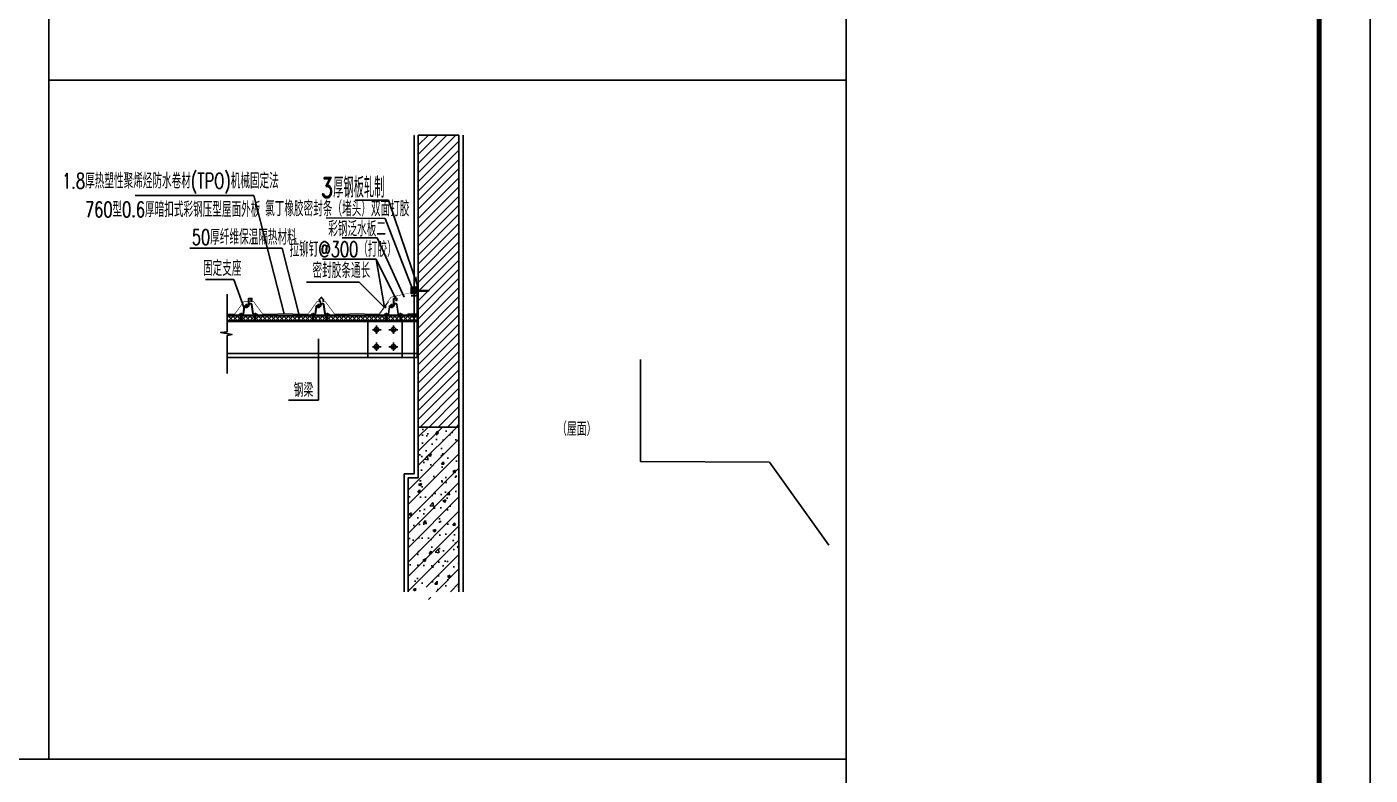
# Model space of a CAD drawing. Extents: x -1041549 to 749950, y -354245 to 17554.
# Drawn here: x 387303 to 393903, y -203687 to -200014 of the extents above; entities that cross this region are included whole.
import ezdxf

# ---------------------------------------------------------------- set-up
doc = ezdxf.new("R2010")
doc.units = 0
doc.header["$LTSCALE"] = 1000
doc.header["$MEASUREMENT"] = 0
for name, pattern in [('ACAD_ISO02W100', [15, 12, -3]), ('ACAD_ISO04W100', [30.5, 24, -3, 0.5, -3]), ('DASH', [0.35, 0.25, -0.1])]:
    doc.linetypes.add(name, pattern=pattern)
for name, color, linetype in [('14', 1, 'Continuous'), ('AXIS', 3, 'Continuous'), ('Layer2', 4, 'Continuous'), ('PUB_DIM', 3, 'Continuous'), ('PUB_TEXT', 7, 'Continuous'), ('PUB_TITLE', 4, 'Continuous'), ('WALL', 4, 'Continuous'), ('细线', 1, 'Continuous')]:
    doc.layers.add(name, color=color, linetype=linetype)
doc.styles.add('_TCH_DIM', font='SIMPLEX', dxfattribs={"bigfont": 'GBCBIG'})
doc.styles.add('hztxt', font='romand_pkpm', dxfattribs={"bigfont": 'gbcbig'})

# ---------------------------------------------------------------- blocks, each defined once
blk = doc.blocks.new('A$Ce58e362c')
at = {"layer": '14'}
blk.add_lwpolyline([(15729.90329155832, 1075.547166819888), (15729.90329155832, 87175.5471668199)], dxfattribs=at)
blk = doc.blocks.new('A$Cfa98d9e8')
at = {"color": 6}
blk.add_lwpolyline([(28.19500906311441, 182.4041803319705), (28.19447356788442, 82.12261485180352), (154.7689850868191, 81.5567903665069), (212.9769960124977, 0)], dxfattribs=at)
blk = doc.blocks.new('A$C44966889')
for p, q in [((0.0005435943603516, 106.6410083667142), (134.4005435951985, 106.6410083667142)), ((0.0005435943603516, 98.9610083665466), (0.0005435943603516, 106.6410083667142)), ((134.4005435951985, 98.9610083665466), (0.0005435943603516, 98.9610083665466)), ((0.0005435943603516, 78.44100836518919), (134.4005435951985, 78.44100836518919)), ((0.0005435943603516, 70.76100836502155), (0.0005435943603516, 78.44100836518919)), ((134.4005435951985, 70.76100836502155), (0.0005435943603516, 70.76100836502155)), ((9.600543594919145, 144.4197990157408), (9.600543594919145, 112.0622177174082)), ((9.600543594919145, 65.33979901153361), (9.600543594919145, 32.98221771599492)), ((24.00054359436035, 149.8410083664348), (110.4005435951985, 149.8410083664348)), ((110.4005435951985, 106.6410083667142), (24.00054359436035, 106.6410083667142)), ((110.4005435951985, 27.56100836530095), (24.00054359436035, 27.56100836530095)), ((44.16054359497502, 179.3326006376883), (38.40054359519854, 173.5726006379118)), ((38.40054359519854, 173.5726006379118), (96.00054359436037, 173.5726006379118)), ((38.40054359519854, 173.5726006379118), (38.40054359519854, 149.8410083664348)), ((38.40054359519854, 144.4197990157408), (38.40054359519854, 112.0622177174082)), ((38.40054359519854, 88.41991273028543), (38.40054359659553, 78.44100836518919)), ((38.40054359519854, 65.33979901153361), (38.40054359519854, 32.98221771599492)), ((44.16054359497502, 179.3326006376883), (44.16054359497502, 149.8410083664348)), ((44.16054359497502, 179.3326006376883), (90.24054359458387, 179.3326006376883)), ((67.20054359547794, 106.6410083667142), (60.16667026095092, 98.9610083665466)), ((74.2344169341959, 106.6410083667142), (67.20054359547794, 98.9610083665466)), ((90.24054359458387, 179.3326006376883), (90.24054359458387, 149.8410083664348)), ((90.24054359458387, 179.3326006376883), (96.00054359436037, 173.5726006379118)), ((96.00054359436037, 173.5726006379118), (96.00054359436037, 149.8410083664348)), ((96.00054359436037, 144.4197990157408), (96.00054359436037, 112.0622177174082)), ((96.00054359436037, 88.41991273028543), (96.00054359575734, 78.44100836518919)), ((96.00054359436037, 65.33979901153361), (96.00054359436037, 32.98221771599492)), ((124.8005435946397, 144.4197990157408), (124.8005435946397, 112.0622177174082)), ((124.8005435946397, 65.33979901153361), (124.8005435946397, 32.98221771599492)), ((134.4005435951985, 98.9610083665466), (134.4005435951985, 106.6410083667142)), ((134.4005435951985, 70.76100836502155), (134.4005435951985, 78.44100836518919))]:
    blk.add_line(p, q)
for centre, radius, start, end in [((-4.799456405919045, 51.0505067994236), 20.28654411050018, 44.77890505091258, 76.31345189416118), ((24.00054359436035, 128.0055196889443), 21.8354886767972, 48.74001092806466, 131.259989071802), ((24.00054359436035, 128.4764970442047), 21.8354886767972, 228.740010928198, 311.259989071936), ((24.00054359575733, 32.53302017453825), 35.82798818941233, 66.30171188574056, 113.698288118251), ((24.00054359436035, 49.39649703999748), 21.8354886767972, 228.7400109281977, 311.2599890719364), ((67.20054359547794, 70.63086768740322), 79.21014067936076, 68.679177057291, 111.3208229427211), ((38.40054359519854, 112.0622177174082), 1.74623e-11, 262.5199781438719, 90), ((67.20054359547794, 185.8511490457458), 79.21014067936076, 248.6791770572789, 291.3208229427088), ((67.20054359128699, -70.41913032211596), 138.7801386876512, 78.02279676092186, 101.9772032362748), ((67.20054359547794, 106.7711490443325), 79.21014067936076, 248.6791770572789, 291.320822942709), ((38.40054359519854, 32.98221771599492), 1.74623e-11, 262.5199781438719, 90), ((110.4005435951985, 128.0055196889443), 21.83548867682183, 48.74001092819335, 131.2599890718066), ((110.4005435951985, 128.4764970442047), 21.83548867682183, 228.7400109281934, 311.2599890718067), ((110.4005435951985, 32.53302017733222), 35.82798818576813, 66.30171188123079, 113.6982881187692), ((110.4005435951985, 49.39649703999748), 21.83548867682183, 228.7400109281934, 311.2599890718067), ((139.2005435954779, 51.0505067994236), 20.28654411050018, 103.6865481058381, 135.2210949490876)]:
    blk.add_arc(centre, radius, start, end)
at = {"layer": '细线', "linetype": 'ACAD_ISO04W100', "ltscale": 0.002}
blk.add_line((67.20054359547794, -0.0001085571129806), (67.20054359547794, 207.7858046929468), dxfattribs=at)
blk = doc.blocks.new('A$C30A36334')
at = {"linetype": 'Continuous', "ltscale": 20}
for p, q in [((2.25240073632e-05, 43.96994297069613), (3.05233988911e-05, 45.46994297046331)), ((12.00002252333797, 43.96987896974315), (2.25238036364e-05, 43.96994297059428)), ((12.00003052339889, 45.4698789697868), (3.05233988911e-05, 45.46994297046331)), ((1.326614178688032, 49.00510322352056), (1.326595324324443, 45.46993589548219)), ((9.384096303459955, 49.66709437451209), (2.616009514546021, 49.66713047136727)), ((3.749724216060712, 6.841025638132123), (3.750022524269297, 43.96992297044199)), ((5.207410838222131, 2.31889134739e-05), (3.749724216264439, 6.8410256372008)), ((8.249950859462842, 30.53310208761832), (3.749950859928503, 30.53312608783017)), ((3.90539778812672, 49.00508947008347), (3.905378933966858, 45.46992214173951)), ((6.791964622447267, 1.47378304973e-05), (5.207410838222131, 2.31889134739e-05)), ((6.791964622447267, 1.47378304973e-05), (8.249724216060711, 6.841001636930741)), ((8.094700967194512, 49.00506712682545), (8.09468211303465, 45.46989979851059)), ((8.249724216060711, 6.841001636930741), (8.250022523803636, 43.96989897004096)), ((10.67348457730258, 49.00505337295181), (10.67346572267706, 45.46988604484067)), ((12.00002252333797, 43.96987896974315), (12.00003052339889, 45.4698789697868))]:
    blk.add_line(p, q, dxfattribs=at)
at = {"color": 0}
for p, q in [((8.249727009242633, 7.364705325700924), (3.749751009920146, 11.86472932578181)), ((8.249762364983326, 13.99383139921701), (3.749786365660838, 18.4938553992979)), ((8.249797720840434, 20.62295747260214), (3.749821721517946, 25.12298147272668)), ((3.74992436094908, 31.75204026198481), (3.749857077258639, 31.75210754641739)), ((7.177240696561057, 1.808041648750077), (4.184441786521347, 4.800872482359409)), ((8.249833076581126, 27.25208354623465), (4.968832033890066, 30.53311958706763))]:
    blk.add_line(p, q, dxfattribs=at)
at = {"linetype": 'Continuous', "ltscale": 20}
blk.add_ellipse((2.616005983640206, 49.00509634680929), major_axis=(-1.289391804788317, 6.8766744057e-06), ratio=0.513446822040797, start_param=3.141592653358267, end_param=6.283185306992035, dxfattribs=at)
at = {"linetype": 'Continuous', "ltscale": 20, "extrusion": (0, 0, -1)}
for centre, major_axis, ratio, start_param, end_param in [((6.000049377762479, 49.00507829834532), (2.094651589664177, -1.11716183684e-05), 0.3160593044897766, 3.141579741128318, 6.283198219651252), ((9.384092772350414, 49.00506024991045), (1.289391804788316, -6.8770145051e-06), 0.513446822040797, 3.141592653527406, 6.283185307161175)]:
    blk.add_ellipse(centre, major_axis=major_axis, ratio=ratio, start_param=start_param, end_param=end_param, dxfattribs=at)
blk = doc.blocks.new('A$C3A032B1E')
h = blk.add_hatch()
h.set_pattern_fill('ANSI32', color=256, scale=100, style=0)
h.set_pattern_definition([(45, (-704043.4502900741, -178740.3082618893), (-26.51650429449553, 26.51650429449554), []), (45, (-704025.7726205742, -178740.3082618893), (-26.51650429449553, 26.51650429449554), [])])
h.paths.add_polyline_path([(450.2157983621582, 459.6982968064257), (432.2883803672157, 527.4193282052875, 0.37339705429292), (382.7869595671073, 570.3759384847943), (341.3796378653497, 570.3759384847943, 0.3733970544155629), (291.8782170619816, 527.4193281842163), (217.1883931676857, 31.42022040486336, -0.4142135622285322), (196.6683931676671, 10.90022041497286), (-0.0008219047449529, 10.90022041485645), (-0.0008219047449529, 0.640220414265059), (196.6683931676671, 0.640220414265059, 0.414213562523752), (227.4483931674622, 31.42022043000907), (300.6783563820645, 517.1593282936373, -0.3733970537809077), (350.1797771696001, 560.1159384840867), (373.9868202642538, 560.1159384840867, -0.3733970543348647), (423.4882410652935, 517.1593281972454), (441.415659058839, 449.4382968056015, 0.3563278618189775), (470.8081275904551, 425.4451923113083), (650.4450347819366, 425.4451923114247, -0.3779558727120684), (680.2096241386607, 399.1960882607382), (729.5445349956861, 31.42022043245379, 0.4142135625459036), (760.3245349954813, 0.640220414265059), (952.030523551628, 0.640220414265059), (952.030523551628, 10.90022041508928), (760.3245349954813, 10.90022041497286, -0.4142135622135684), (739.8045349954627, 31.42022040381562), (688.9460265659727, 409.9312261424493, 0.3733970543104312), (659.2451740857214, 435.7051923121325), (479.6082668937742, 435.7051923120161, -0.3563278618198569)])
for p, q in [((291.8782170643098, 527.4193281985353), (217.1883931690827, 31.42022041417658)), ((300.678356367629, 517.1593281978274), (227.4483931651339, 31.42022041417658)), ((341.3796378653497, 570.3759384847943), (382.7869595675729, 570.3759384847943)), ((350.1797771691345, 560.1159384840867), (373.9868202642538, 560.1159384840867)), ((423.4882410652935, 517.1593281978274), (441.415659058839, 449.4382968056015)), ((432.2883803690784, 527.4193281985353), (450.2157983621582, 459.6982968064257)), ((470.8081275904551, 425.4451923113083), (650.4450347819366, 425.4451923114247)), ((479.6082668937742, 435.7051923120161), (659.2451740857214, 435.7051923121325)), ((680.1458872626534, 399.671226139646), (729.5445349980146, 31.42022041417658)), ((688.9460265664383, 409.9312261402373), (739.8045349940656, 31.42022041417658)), ((760.3245349954813, 10.90022041497286), (952.030523551628, 10.90022041497286)), ((760.3245349954813, 0.640220414265059), (952.030523551628, 0.640220414265059)), ((952.030523551628, 0.640220414265059), (952.030523551628, 10.90022041497286))]:
    blk.add_line(p, q)
blk.add_lwpolyline([(227.4483931674622, 31.42022041417658, -0.414213562373095), (196.6683931676671, 0.640220414265059), (-0.0008219047449529, 0.640220414265059), (-0.0008219047449529, 10.90022041497286), (196.6683931676671, 10.90022041497286)], format="xyb")
for centre, radius, start, end in [((196.6683931676671, 31.42022041417658), 20.52, 270, 0), ((341.3796378653497, 520.3759384847943), 50, 90, 171.901935138017), ((350.1797771691345, 510.1159384840866), 50, 90, 171.901935138017), ((373.9868202642538, 510.1159384840866), 50, 8.098064862002312, 90), ((382.7869595675729, 520.3759384847943), 50, 8.09806486196362, 90), ((470.8081275904551, 455.4451923113083), 30, 191.5504003640979, 270), ((479.6082668937742, 465.7051923120161), 30, 191.550400363919, 270), ((650.4450347819366, 395.4451923114248), 30, 8.098064862015669, 90), ((659.2451740857214, 405.7051923121325), 30, 8.098064861976516, 90), ((760.3245349954813, 31.42022041417658), 30.78000000000001, 180, 270), ((760.3245349954813, 31.42022041417658), 20.52, 180, 270)]:
    blk.add_arc(centre, radius, start, end)
at = {"layer": 'Defpoints', "color": 0, "linetype": 'ByBlock'}
for p in [(196.6683931676671, 0.640220414265059), (196.6683931676671, 0.640220414265059), (227.4483931651339, 30.77897041419055), (227.4483931651339, 30.13772041408811), (729.5445349980146, 30.13772041408811), (729.5445349980146, 29.49647041410208), (760.3245349954813, -0.0010295857209712)]:
    blk.add_point(p, dxfattribs=at)
blk = doc.blocks.new('A$C10825244')
at = {"linetype": 'Continuous', "ltscale": 20}
h = blk.add_hatch(dxfattribs=at)
h.set_pattern_fill('ANSI31', color=256, scale=375, angle=193.802776801841, style=0)
h.set_pattern_definition([(238.802776801841, (-680448.4874625817, -176292.6326995986), (40.096376483924, -24.28057284866703), [])])
h.paths.add_polyline_path([(28.12392277682846, 143.5054971746114), (61.87392277399266, 143.5056771761857), (61.8721061144024, 578.7280834231059), (50.93890916230157, 630.0354851663578), (39.05475578061305, 630.035421783221), (28.12210611440242, 578.7279034128708)])
for p, q in [((89.99934341898187, 42.72985055964091), (-0.0006565775256604, 42.72937055336661)), ((-0.0006565757794306, 42.72937055249349), (-0.0005965805612504, 31.47937055423972)), ((89.99940341943874, 31.47985055940808), (-0.0005965805612504, 31.47937055423972)), ((9.94878083432559, 4.965668656310299), (9.948639426380394, 31.47942361669266)), ((70.37989677011501, 0.0007350238738582), (19.61924585304223, 0.000464297569124)), ((39.05475578061305, 630.035421783221), (28.12210611614864, 578.7279034210659)), ((28.12210611440241, 578.727903414081), (28.1243434259668, 42.72952055450878)), ((61.87380593991838, 143.5056771755626), (28.12380594341084, 143.5054971739882)), ((29.28965790511575, 4.965771807183045), (29.28951649891678, 31.47952676977729)), ((50.93890916230157, 630.0354851663578), (39.05475578061305, 630.035421783221)), ((50.93890916230157, 630.0354851663578), (61.87210611440241, 578.728083423106)), ((60.70943174790591, 4.965939381509087), (60.70929034170695, 31.47969434387051)), ((61.87210611440241, 578.728083423106), (61.87434342247434, 42.72970055739278)), ((80.05030882393476, 4.966042535670567), (80.05016741424332, 31.47979749651859)), ((89.99934341898187, 42.72985055964091), (89.99940341943874, 31.47985055940808))]:
    blk.add_line(p, q, dxfattribs=at)
at = {"linetype": 'Continuous', "ltscale": 20, "extrusion": (0, 0, -1)}
blk.add_ellipse((19.6192193714669, 4.965720231644809), major_axis=(9.670438535860743, 5.15751571879e-05), ratio=0.5134468220448227, start_param=-2.115577e-10, end_param=3.141592653378235, dxfattribs=at)
at = {"linetype": 'Continuous', "ltscale": 20}
for centre, major_axis, ratio, start_param, end_param in [((44.99954482738394, 4.965855595219181), (15.70988692248223, 8.20057375696e-05), 0.31605930448842, 3.141580099901403, 6.283198578424324), ((70.37987028679345, 4.9659909583861), (9.670438535977153, 5.15776399744e-05), 0.5134468220386408, 3.141592653524055, 6.283185307113848)]:
    blk.add_ellipse(centre, major_axis=major_axis, ratio=ratio, start_param=start_param, end_param=end_param, dxfattribs=at)
blk = doc.blocks.new('A$C6AB37CB4')
h = blk.add_hatch()
h.set_pattern_fill('ANSI32', color=256, scale=100, style=0)
h.set_pattern_definition([(45, (-702202.790538805, -178262.1593536925), (-26.51650429449553, 26.51650429449554), []), (45, (-702185.112869305, -178262.1593536925), (-26.51650429449553, 26.51650429449554), [])])
h.paths.add_polyline_path([(230.7077528431797, 333.9853384514274), (158.6132237518905, 218.6340919016512), (158.6132237516576, 29.99957248402644, 0.3255979095068771), (188.6132237516576, -0.0004275160317775), (391.5854307130212, -0.0004275160899851), (391.5854307130212, 10.25957248461782), (198.873223747949, 10.25957248458871, -0.4142135623735216), (168.8732237479416, 40.25957248463068), (168.8732237481745, 218.6340919016511), (242.450884577758, 336.3583492227449, 0.3370999225344489), (241.3136234660502, 348.7290730260931), (129.1486561137319, 464.4372373016367, 0.4069943074640663), (114.8192029279137, 464.4372373811397), (2.654235498526981, 348.7290730260929, 0.337099922541881), (1.516974386964491, 336.3583492225126), (33.84864512365312, 284.6276760496257), (41.22662264942269, 289.2389120028679), (13.26010612127319, 333.9853384516266, -0.3546159345009519), (14.84573523943089, 346.8154712196186), (114.4207279932485, 448.8424750215673, -0.4399017141189131), (129.5471308985218, 448.8424750961672), (229.1221237286879, 346.8154712159899, -0.354615934364848)])
for p, q in [((41.22662264946848, 289.2389120027947), (13.26010612247046, 333.985338449711)), ((14.39736724051181, 346.3560622629593), (114.4207280020928, 448.8424750306294)), ((241.313623456168, 348.7290730362874), (129.5471309624845, 464.0261749677592)), ((229.5704917240655, 346.3560622629593), (129.5471309624845, 448.8424750306294))]:
    blk.add_line(p, q)
for points in [[(41.22662264935207, 289.2389120028238), (33.84864512365311, 284.6276760496257), (1.516974385944195, 336.358349224145)], [(114.4207280020928, 464.0261749677592), (2.654235508409328, 348.7290730362874)]]:
    blk.add_lwpolyline(points)
blk.add_lwpolyline([(242.4508845786331, 336.358349224145), (168.8732237481745, 218.6340919016511), (168.8732237479416, 40.25957248461781, 0.4142135623733242), (198.8732237479417, 10.25957248458871), (391.5854307130212, 10.25957248461782), (391.5854307130212, -0.0004275160899851), (188.6132237516576, -0.0004275160317775, -0.3255979095068769), (158.6132237516576, 29.99957248402643), (158.6132237518905, 218.6340919016511), (230.7077528421069, 333.985338449711)], format="xyb")
for centre, start, end in [((10.21743698639329, 341.7961383477668), 137.4895529219993, 212.0053832080825), ((21.96056871849578, 339.4231275744387), 137.4895529219993, 212.0053832080825), ((121.9839294800767, 457.0932402792386), 42.51044707800065, 137.4895529219993), ((121.9839294800767, 441.9095403421088), 42.51044707800065, 137.4895529219993), ((222.0072902460815, 339.4231275744387), 327.9946167919167, 42.51044707800065), ((233.750421978184, 341.7961383477668), 327.9946167919167, 42.51044707800065)]:
    blk.add_arc(centre, 10.26, start, end)
blk = doc.blocks.new('A$Ceccb162d')
at = {"ltscale": 1500}
h = blk.add_hatch(dxfattribs=at)
h.set_pattern_fill('ANSI37', scale=46.62090445455873, style=0)
h.set_pattern_definition([(44.99999999999999, (-304022.3627575122, 111243.0818904282), (-4.120744710608567, 4.120744710608561), []), (134.9999999999999, (-304022.3627575122, 111243.0818904282), (-4.12074471060857, -4.120744710608559), [])])
h.paths.add_polyline_path([(1714.110442493285, 523.0026594879745), (1714.110442492936, 554.4251490904716), (1742.082985166227, 554.4251490905008), (1742.082985166053, 523.0026594877999)])
h = blk.add_hatch()
h.set_pattern_fill('ANSI32', scale=9.32418089091175, style=0)
h.set_pattern_definition([(44.99999999999999, (-64350.89279432455, -16224.73894656592), (-2.472446826365141, 2.472446826365141), []), (44.99999999999999, (-64349.24449644272, -16224.73894656607), (-2.472446826365141, 2.472446826365141), [])])
h.paths.add_polyline_path([(915.4449941349449, 499.0753447638999), (931.8514968831443, 499.0753447640454), (931.8514968831443, 489.4811055569443), (926.3508970297406, 489.4811055569152), (926.350897029566, 490.4377665164356), (930.8948359237401, 490.4377665164648), (930.8948359237401, 498.1186838045832), (916.4016550939413, 498.1186838044668), (916.4016550941159, 463.8380894865258, -0.4142135623734503), (913.6044008268509, 461.0408352191152), (895.9754393929616, 461.0408352190279), (895.9754393926123, 461.9974961785483), (912.6477398676797, 461.9974961786356, 0.4142135623733969), (915.4449941349449, 464.7947504457842)])
h = blk.add_hatch()
h.set_pattern_fill('ANSI32', scale=9.32418089091175, style=0)
h.set_pattern_definition([(44.99999999999999, (-65063.9215167897, -16224.73894656598), (-2.472446826365141, 2.472446826365141), []), (44.99999999999999, (-65062.27321890829, -16224.73894656595), (-2.472446826365141, 2.472446826365141), [])])
h.paths.add_polyline_path([(1628.473716600565, 499.0753447639581), (1644.880219348415, 499.0753447639581), (1644.88021934859, 489.4811055569735), (1639.379619495012, 489.4811055570317), (1639.379619495186, 490.4377665163774), (1643.923558388837, 490.4377665164938), (1643.923558389011, 498.1186838046414), (1629.430377559445, 498.1186838044668), (1629.430377559445, 463.8380894863512, -0.4142135623734325), (1626.633123292529, 461.0408352192316), (1609.004161858058, 461.040835219057), (1609.004161858058, 461.9974961784901), (1625.676462333126, 461.9974961786356, 0.414213562373326), (1628.473716600216, 464.7947504458715)])
h = blk.add_hatch()
h.set_pattern_fill('ANSI37', color=256, scale=9.32418089091175, style=0)
h.set_pattern_definition([(44.99999999999999, (618.6137109050759, -66.6389247639454), (-10.46669156494578, 10.46669156494575), []), (134.9999999999999, (618.6137109050759, -66.6389247639454), (-10.46669156494576, -10.46669156494576), [])])
h.paths.add_polyline_path([(1744.155920617748, 388.9063946108509), (1744.155920617923, 413.1161341501574), (810.8761813297594, 413.1161341501574), (810.8761813297824, 388.9063946108799)])
at = {"layer": 'AXIS'}
h = blk.add_hatch(dxfattribs=at)
h.set_pattern_fill('ANSI32', color=256, scale=46.62090445455873, style=0)
h.set_pattern_definition([(44.99999999999999, (-206828.1793322656, 23473.14283268573), (-12.36223413182573, 12.36223413182569), []), (44.99999999999999, (-206819.9378428581, 23473.14283268573), (-12.36223413182573, 12.36223413182569), [])])
h.paths.add_polyline_path([(1749.607703864691, 417.5358047284825), (1698.324708964675, 417.5358047284535), (1698.32470896485, 422.1978951738856), (1744.945613419229, 422.1978951739729), (1744.945613419579, 578.8287985679344), (1749.60770386504, 578.8287985679635)])
at = {"color": 7, "linetype": 'Continuous', "ltscale": 1500}
for p, q in [((1587.685802077874, 891.0722134524258), (1722.760220657044, 541.6243902703862)), ((1744.155920617748, 209.4396241177455), (1744.155920618097, 417.5358047286572))]:
    blk.add_line(p, q, dxfattribs=at)
at = {"color": 7, "ltscale": 1500}
for p, q in [((1547.407316353987, 796.775482166151), (1680.856424233702, 505.3771087371861)), ((1581.632882219448, 463.8068181386042), (1543.3611442892, 691.9056341076501)), ((1543.3611442892, 691.9056341076501), (1634.696863433462, 507.4757742166402))]:
    blk.add_line(p, q, dxfattribs=at)
at = {"ltscale": 1500}
for p, q in [((1080.109474820259, 746.2695507448806), (1166.951698976801, 403.1725787615287)), ((1458.852369769593, 578.9656204281782), (1582.028070607397, 455.78048570815))]:
    blk.add_line(p, q, dxfattribs=at)
at = {"color": 7}
for p, q in [((1744.155920618097, 417.5358047286572), (810.8761813298333, 417.5358047286572)), ((1744.155920617748, 385.7598847647605), (810.8761813300079, 385.7598847647605)), ((1744.155920618097, 228.0879858994449), (810.8761813298333, 228.0879858997068)), ((1744.155920617748, 209.4396241177455), (810.8761813298333, 209.4396241176))]:
    blk.add_line(p, q, dxfattribs=at)
for p, q in [((1258.68825011485, 301.1031968513562), (1258.686642248358, 0)), ((1258.686642248358, 0), (1111.776382910437, 0.0007844887441024))]:
    blk.add_line(p, q)
at = {"color": 7, "ltscale": 1500, "const_width": 2.797254267273523}
blk.add_lwpolyline([(1742.082985165878, 605.9412485127687), (1742.082985166053, 505.6596830311755), (1615.508470627363, 505.0945344434003), (1558.461890114471, 425.1659577227838)], dxfattribs=at)
at = {"color": 7}
blk.add_lwpolyline([(1742.082985166227, 554.4251490905008), (1714.110442492936, 554.4251490904716), (1714.110442493285, 523.0026594880619), (1742.082985166053, 523.0026594879454)], close=True, dxfattribs=at)
blk.add_lwpolyline([(810.8761813300079, 129.9921906579984), (810.8761813296586, 317.3954426667478), (834.3522765774396, 322.2659099656157), (779.1867809790419, 332.006915531616), (810.8761813298333, 335.2276129607926), (810.8761813296586, 519.3221446119423)], dxfattribs=at)
at = {"color": 2, "linetype": 'DASH', "ltscale": 0.1, "const_width": 3}
for points in [[(914.4054569454166, 483.0068149768049), (892.0274228072376, 483.0068149769212), (847.6443217663327, 422.3996391859546), (810.8761813300079, 422.39963918578)], [(1266.690522481571, 483.0068149766593), (1251.846426503151, 483.0068149766593), (1207.46332546277, 422.3996391859254), (1134.734714513295, 422.3996391859254), (1132.869878335332, 424.264475363976), (1059.768300150579, 424.264475363976), (1057.903463972383, 422.39963918578), (985.174853023258, 422.3996391860419), (940.791751982353, 483.0068149768631), (918.4137178443489, 483.0068149768049)], [(1604.67343141546, 483.0068149766884), (1560.290330374322, 422.3996391858381), (1487.561719425779, 422.3996391859254), (1485.696883247408, 424.264475363976), (1412.595305062656, 424.264475363947), (1410.73046888446, 422.3996391857217), (1338.001857935334, 422.3996391858963), (1293.618756894429, 483.0068149768339), (1278.774660916359, 483.0068149768339)]]:
    blk.add_lwpolyline(points, dxfattribs=at)
at = {"color": 7, "const_width": 0.4662090445455873}
for points in [[(922.6992008629022, 492.6026092667016), (933.3634762887959, 485.443989631458), (933.3634762887959, 500.3531395199825), (914.4054569454166, 500.3531395201862), (914.4054569454166, 483.0068149768049), (892.0274228072376, 483.0068149769212), (847.6443217663327, 422.3996391859546), (810.8761813300079, 422.39963918578)], [(1636.391206714557, 491.4917666161199), (1646.009484897018, 485.4439896315453), (1646.009484896494, 500.3531395200115), (1627.05146555329, 500.3531395200698), (1627.051465553464, 483.0068149767176), (1604.67343141546, 483.0068149766884), (1560.290330374322, 422.3996391858381), (1487.561719425779, 422.3996391859254), (1485.696883247408, 424.264475363976), (1412.595305062656, 424.264475363947), (1410.73046888446, 422.3996391857217), (1338.001857935334, 422.3996391858963), (1293.618756894429, 483.0068149768339), (1278.774660916359, 483.0068149768339), (1284.195629237743, 493.3516903381096), (1272.732591698994, 505.31986934616), (1261.269554159837, 493.351690337935), (1266.690522481571, 483.0068149766593), (1251.846426503151, 483.0068149766593), (1207.46332546277, 422.3996391859254), (1134.734714513295, 422.3996391859254), (1132.869878335332, 424.264475363976), (1059.768300150579, 424.264475363976), (1057.903463972383, 422.39963918578), (985.174853023258, 422.3996391860419), (940.791751982353, 483.0068149768631), (918.4137178443489, 483.0068149768049), (918.4137178443489, 497.0125365580315), (930.4941895301453, 497.0125365577696), (930.4941895301453, 492.6667443238548)]]:
    blk.add_lwpolyline(points, dxfattribs=at)
at = {"color": 7}
for points in [[(931.8514968831443, 489.481105557119), (931.8514968831443, 499.0753447643073), (915.4449941349449, 499.0753447640745), (915.4449941349449, 464.7947504460462, -0.4142135623733242), (912.6477398676797, 461.9974961788975), (895.9754393926123, 461.9974961786356), (895.9754393929616, 461.0408352192898), (913.6044008268509, 461.0408352192025, 0.4142135623734692), (916.4016550941159, 463.8380894865258), (916.4016550939413, 498.1186838046414), (930.8948359237401, 498.1186838046705), (930.8948359237401, 490.4377665165811), (926.350897029566, 490.4377665166975), (926.3508970297406, 489.4811055570898), (931.8514968831443, 489.481105557119)], [(1590.216179975949, 457.285280781245), (1589.39478624484, 456.3264240460121), (1588.573392513906, 455.3675673112157, -0.2427522237165233), (1587.529147102497, 455.2393265698338, -0.4664412399194536), (1587.413342174899, 455.5005720181216, 0.3153226705358345), (1587.481040224957, 456.2406077213235), (1587.756917535735, 456.004280556488), (1581.43117650249, 461.4231547619856, 0.3153226705358344), (1580.710305757529, 461.2426520290609, -0.4664412399194538), (1580.434379177168, 461.3169789275852, -0.2427522237165234), (1580.400791623164, 462.3685330362349), (1581.222185354272, 463.3273897710896), (1582.043579085031, 464.2862465062644, -0.2427522237165233), (1583.087824496091, 464.4144872475298, -0.4664412399194538), (1583.203629424039, 464.1532417991547, 0.3153226705358345), (1583.135931373807, 463.4132060961856), (1589.461672407226, 457.9943318907171), (1589.185795096098, 458.2306590552907, 0.3153226705358343), (1589.906665841583, 458.4111617883027, -0.4664412399194537), (1590.182592421944, 458.336834889953, -0.2427522237165232)], [(1644.88021934859, 489.4811055572644), (1644.88021934859, 499.0753447640454), (1628.473716600565, 499.0753447640454), (1628.473716600216, 464.7947504461626, -0.4142135623733242), (1625.676462333126, 461.9974961788975), (1609.004161858058, 461.997496178752), (1609.004161858058, 461.0408352193189), (1626.633123292529, 461.0408352192316, 0.4142135623734692), (1629.430377559445, 463.8380894866422), (1629.430377559445, 498.1186838045541), (1643.923558389186, 498.1186838047287), (1643.923558388837, 490.4377665164938), (1639.379619495186, 490.4377665165521), (1639.379619495012, 489.4811055572063), (1644.88021934859, 489.4811055572644)], [(1637.81535034714, 496.8419463944155), (1636.552776032768, 496.8419576664746), (1635.29020171822, 496.8419689383299, -0.2427522237165234), (1634.513460798713, 497.551593987795, -0.4664412399194536), (1634.636525572743, 497.8094990612589, 0.3153226705358345), (1635.242588765162, 498.2395261241763), (1635.242585522064, 497.8762647590192), (1635.242635147355, 506.4651448891381, 0.3153226705358343), (1634.636579633865, 506.8951827736164, -0.4664412399194537), (1634.513519464002, 507.153090044274, -0.2427522237165234), (1635.290273054619, 507.8627012245706), (1636.552847369516, 507.8626899524533), (1637.815421684063, 507.862678680336, -0.2427522237165233), (1638.592162603163, 507.1530536310456, -0.4664412399194538), (1638.469097828783, 506.8951485576398, 0.3153226705358345), (1637.863034636772, 506.4651214945188), (1637.862985011015, 497.8762413645745), (1637.86298825423, 498.2395027297898, 0.3153226705358343), (1638.469043767836, 497.8094648451952, -0.4664412399194538), (1638.592103937583, 497.5515575743629, -0.2427522237165232)]]:
    blk.add_lwpolyline(points, format="xyb", close=True, dxfattribs=at)
at = {"ltscale": 1500, "const_width": 4.662090445455874}
blk.add_lwpolyline([(1577.889379244181, 450.4880033777153), (1594.287428722775, 471.4575271965295)], dxfattribs=at)
blk.add_lwpolyline([(810.8761813298333, 388.9063946108799), (1744.155920617748, 388.9063946108509), (1744.155920617923, 413.1161341501574), (810.8761813296586, 413.1161341501574)])
at = {"layer": 'AXIS'}
blk.add_lwpolyline([(1744.945613419229, 422.1978951740602), (1744.94560807955, 577.8287985680508), (1749.607698524836, 577.82879856808), (1749.607703864691, 417.5358047285699), (1699.324708964676, 417.5357993888028), (1699.324708965025, 422.1978898342058)], close=True, dxfattribs=at)
at = {"layer": 'PUB_DIM', "color": 7}
for p, q in [((358.2185568706482, 1004.948094752529), (942.3789551942027, 1004.946491021779)), ((942.3789551942027, 1004.946491021779), (1091.191589763912, 424.262485657935)), ((1603.633748868655, 982.2886050834496), (1440.296139172336, 982.2886050833039)), ((1603.633748868655, 982.2886050834496), (1747.27665864228, 557.939996778703)), ((1587.685802077874, 891.0722134524258), (1297.598992161918, 894.4244121756346)), ((1375.049973425223, 796.7754821661802), (1547.407505539013, 796.7754821662675)), ((1080.109474820259, 746.2695507448806), (627.294942014385, 746.2708785769937)), ((1543.3611442892, 691.9056341076501), (1278.47791260638, 691.9056341078248)), ((1543.3611442892, 691.9056341076501), (1353.249048839556, 691.9056341078248)), ((704.7808403322123, 591.7925271646236), (842.7221946660429, 591.7925271646526)), ((842.7221946660429, 591.7925271646526), (893.3269502641051, 450.6213259868964)), ((1458.852369769593, 578.9656204281782), (1200.592272634734, 578.9659093555236))]:
    blk.add_line(p, q, dxfattribs=at)
at = {"layer": '细线', "color": 7, "linetype": 'ACAD_ISO04W100', "ltscale": 0.001}
for p, q in [((1592.055671586888, 454.0470068416907), (1578.964672430302, 465.2612625753099)), ((1636.552744752261, 493.338237701595), (1636.552873907611, 510.8352694085042))]:
    blk.add_line(p, q, dxfattribs=at)
at = {"layer": '细线', "color": 7}
for p, q in [((1742.082985165878, 512.2891239449963), (1714.110442493285, 512.2891239450255)), ((1744.155920618097, 417.5358047285699), (982.4144412704626, 417.5358047286863))]:
    blk.add_line(p, q, dxfattribs=at)
at = {"layer": '细线', "color": 7, "linetype": 'ACAD_ISO04W100', "ltscale": 0.1}
for p, q in [((1568.033245739585, 345.6659069338057), (1523.985030729673, 345.6659069339803)), ((1544.475724264979, 326.0516839243064), (1544.475724264979, 365.8930056837271)), ((1604.835830808384, 345.6659069337184), (1648.884045818646, 345.6659069339512)), ((1628.39335228299, 326.0516839243937), (1628.393352283165, 365.8930056837853)), ((1544.475724264805, 242.1340559062664), (1544.47572426463, 281.9753776656871)), ((1628.393352282816, 242.1340559061209), (1628.393352283165, 281.9753776657744)), ((1568.03324573976, 261.7482789158239), (1523.985030729498, 261.7482789156202)), ((1604.83583080821, 261.7482789156493), (1648.884045818296, 261.7482789155038))]:
    blk.add_line(p, q, dxfattribs=at)
at = {"layer": '细线', "color": 7, "linetype": 'ACAD_ISO02W100', "ltscale": 30}
blk.add_lwpolyline([(1670.352166292083, 385.7598847647314), (1502.516910255886, 385.759884764906), (1502.516910255712, 209.4396241175127), (1670.352166292083, 209.4396241177165)], close=True, dxfattribs=at)
at = {"layer": '细线', "color": 7}
for centre in [(1544.475724264455, 345.6659069340094), (1628.393352283165, 345.6659069338639), (1544.475724264979, 261.7482789156493), (1628.393352283165, 261.7482789157657)]:
    blk.add_circle(centre, 11.18901706909409, dxfattribs=at)
at = {"color": 7, "linetype": 'Continuous', "ltscale": 1500, "xscale": -0.0932418089091174, "yscale": 0.0932418089091174, "zscale": 0.0932418089091174}
for p in [(958.6213595275767, 420.4148949371301), (1312.380782528606, 420.4148949369555), (1671.641472255462, 420.4148949369264)]:
    blk.add_blockref('A$C3A032B1E', p, dxfattribs=at)
at = {"color": 7, "xscale": -0.0932418089091174, "yscale": 0.0932418089091174, "zscale": 0.0932418089091174}
for name, p in [('A$C44966889', (911.3609738898812, 452.7701927471498)), ('A$C6AB37CB4', (1284.701613505371, 461.0408750816422)), ('A$C44966889', (1264.992217470659, 452.7701927471498)), ('A$C44966889', (1624.38969635556, 452.7701927470916))]:
    blk.add_blockref(name, p, dxfattribs=at)
at = {"layer": 'Layer2', "color": 7, "xscale": -0.1025659897978586, "yscale": 0.1025659897978586, "zscale": 0.1025659897978586, "rotation": 270}
blk.add_blockref('A$C10825244', (1737.461402235087, 532.3665390863316), dxfattribs=at)
at = {"layer": 'Layer2', "color": 7, "linetype": 'ByBlock', "xscale": 0.6993135668183799, "yscale": 0.6993135668183799, "zscale": 0.6993135668183799}
for p in [(875.4681943370377, 389.6335032044273), (944.6175024597323, 389.6335032042818), (1229.227617338416, 389.6335032042527), (1298.376925460936, 389.6335032043982), (1588.488307065039, 389.6335032042236), (1657.637615187559, 389.6335032042527)]:
    blk.add_blockref('A$C30A36334', p, dxfattribs=at)
at = {"layer": 'PUB_TEXT', "color": 7, "style": 'hztxt', "width": 0.7}
for s, height, p in [('1.8厚热塑性聚烯烃防水卷材(TPO)机械固定法', 75, (0, 1038.896288864955)), ('3厚钢板轧制', 100, (1271.391698740073, 993.4455888179073)), ('760型0.6厚暗扣式彩钢压型屋面外板', 75, (112.1027873418643, 898.5139568191662)), ('氯丁橡胶密封条（堵头）双面打胶', 75, (997.1189851587405, 902.229197187058)), ('彩钢泛水板二', 75, (1307.365590259083, 803.1455798337992)), ('50厚纤维保温隔热材料', 75, (636.9517557771177, 762.5752167543105)), ('拉铆钉@300（打胶）', 75, (1117.178600407089, 703.0623573732155)), ('固定支座', 75, (691.8793977666646, 609.5297618863696)), ('密封胶条通长', 75, (1230.101214576221, 599.0161987820755))]:
    blk.add_text(s, height=height, dxfattribs=at).set_placement(p)
at = {"layer": 'PUB_TEXT', "style": '_TCH_DIM'}
blk.add_text('钢梁', height=67.51773049645388, rotation=359.9996940423367, dxfattribs=at).set_placement((1136.87249025749, 15.16216757599613))

msp = doc.modelspace()

# ---------------------------------------------------------------- hatches: boundary and pattern name
h = msp.add_hatch()
h.set_pattern_fill('ANSI31', color=8, scale=20, style=0)
h.set_pattern_definition([(45, (-1185209.523422359, 369185.2544420842), (-22.45064030267288, 22.45064030267288), [])])
h.paths.add_polyline_path([(389426.0034437026, -201978.3973747144), (389226.0034437182, -201978.3973747133), (389226.003443711, -201828.3973747133), (389226.0034437148, -201828.3973747134), (389226.0034437148, -201790.3013133629), (389410.850277388, -201688.1783079833), (389426.0034436828, -201688.1783079843)])
h.paths.add_polyline_path([(389426.0034436868, -201688.1783079843), (389410.850277388, -201688.1783079835), (389226.003443715, -201790.3013133627), (389226.0034437145, -201768.3973747134), (389226.0034437147, -201768.3973747134), (389226.0034437145, -201767.3870442893), (389226.0034437747, -200544.9409815278), (389426.0034437144, -200544.9409815287)])
h = msp.add_hatch()
h.set_pattern_fill('钢筋混凝土', color=8, scale=20, style=0)
h.set_pattern_definition([(45, (-8617.026627803221, -3495.446925764206), (-35.35533905932738, 35.35533905932738), []), (50, (-8617.026627803221, -3495.446925764206), (143.4520365201507, -12.55042699651902), [15, -165]), (355, (-8617.026627803221, -3495.446925764206), (-27.7502667226, 150.4384267400024), [12, -132]), (100.4514, (-8605.07229180322, -3496.492793764205), (115.7018763428043, 137.8879084121907), [12.748038, -140.2284224]), (46.1842, (-8617.026627803221, -3455.446925764205), (213.4482097251289, -33.10380286580361), [22.5, -247.5]), (96.6356, (-8599.239278803223, -3458.205587164206), (186.9325411097406, 194.8235741800883), [19.1220576, -210.3426]), (351.1842000000001, (-8617.026627803221, -3455.446925764205), (186.9323890267254, 194.8237201850649), [18, -198]), (21, (-8597.026627803221, -3465.446925764205), (119.3814104236923, -80.52377813306776), [15, -165]), (326, (-8597.026627803221, -3465.446925764205), (48.66306638431634, 145.0300090093706), [12, -132]), (71.4514, (-8587.078181203224, -3472.157246964206), (168.0445257162979, 64.50609934199046), [12.748038, -140.2284224]), (37.5, (-8617.026627803221, -3495.446925764206), (2.431971063458133, 66.5787707662623), [0, -130.4, 0, -134, 0, -132.5]), (7.499999999999999, (-8617.026627803221, -3495.446925764206), (52.61390748842972, 78.88234237647205), [0, -76.39999999999999, 0, -127.4, 0, -50.5]), (327.5, (-8661.626627803222, -3495.446925764206), (106.7644872344818, -4.510974346875951), [0, -50, 0, -156, 0, -207]), (317.5, (-8681.626627803222, -3495.446925764206), (116.6372338684772, 20.02099646646354), [0, -65, 0, -103.6, 0, -147])])
h.paths.add_polyline_path([(389426.003443704, -201978.3973747134), (389226.0034437148, -201978.3973747134), (389226.0034437148, -202228.3973747135), (389176.0034437148, -202228.3973747135), (389176.0034437147, -202787.596570693), (389240.935920459, -202787.596570693), (389259.5631501857, -202735.096570693), (389278.0774831601, -202840.096570693), (389297.185920459, -202787.596570693), (389426.0034437348, -202787.596570693)])

# ---------------------------------------------------------------- linework, layer by layer
at = {"color": 8}
for p, q in [((387409.8503151832, -196589.7815393746), (387409.8503151832, -203609.7815393597)), ((387409.8503151832, -200275.6846480321), (391328.2636738003, -200275.6846480321)), ((373503.2636688599, -203609.7815393597), (391328.2636738003, -203609.7815393597))]:
    msp.add_line(p, q, dxfattribs=at)
at = {"color": 34}
msp.add_lwpolyline([(389204.233096211, -200546.600455612), (389206.233096211, -200546.600455612)], dxfattribs=at)
at = {"layer": '14'}
msp.add_line((391328.2636738003, -203609.7815393597), (391328.2636738003, -196589.842646412), dxfattribs=at)
at = {"layer": 'AXIS', "color": 8}
for p, q in [((389206.0034437147, -202208.3973747135), (389206.0034437147, -200546.600455612)), ((389446.0034436365, -201218.3973751904), (389446.0034437214, -200544.9409815283)), ((389446.0034436398, -201291.5081371288), (389446.0034436365, -201218.3973751904)), ((389446.0034437348, -202787.5965706919), (389446.0034436777, -201283.1075691632)), ((389156.0034437147, -202208.3973747135), (389156.0034437147, -202787.596570693)), ((389156.0034437147, -202208.3973747135), (389206.0034437147, -202208.3973747135))]:
    msp.add_line(p, q, dxfattribs=at)
at = {"layer": 'PUB_TITLE'}
msp.add_lwpolyline([(372878.2636688599, -211189.7815393746), (393903.2636688599, -211189.7815393746), (393903.2636688599, -196339.7815393746), (372878.2636688599, -196339.7815393746)], close=True, dxfattribs=at)
msp.add_lwpolyline([(372878.2636688599, -211189.7815393746), (393903.2636688599, -211189.7815393746), (393903.2636688599, -196339.7815393746), (372878.2636688599, -196339.7815393746)], close=True, dxfattribs=at)
at = {"layer": 'PUB_TITLE', "const_width": 25}
msp.add_lwpolyline([(373503.2636688599, -210939.7815393746), (393653.2636688599, -210939.7815393746), (393653.2636688599, -196589.7815393746), (373503.2636688599, -196589.7815393746)], close=True, dxfattribs=at)
msp.add_lwpolyline([(373503.2636688599, -210939.7815393746), (393653.2636688599, -210939.7815393746), (393653.2636688599, -196589.7815393746), (373503.2636688599, -196589.7815393746)], close=True, dxfattribs=at)
at = {"layer": 'WALL', "color": 140}
for p, q in [((389226.0034437148, -201768.3973747134), (389226.0034437148, -200544.9409815283)), ((389426.0034437743, -200544.9409815283), (389226.0034437148, -200544.9409815283)), ((389426.0034437147, -200544.9409815283), (389426.0034436551, -200694.9409820051)), ((389426.0034437348, -202787.596570693), (389426.0034436551, -200694.9409820051)), ((389226.0034437148, -201828.3973747134), (389226.0034437148, -201768.3973747134)), ((389226.0034437148, -201768.3973747134), (389226.0034437148, -201768.3973747134)), ((389226.0034437148, -202228.3973747135), (389226.0034437148, -201828.3973747134)), ((389226.0034437148, -201828.3973747134), (389226.0034437148, -201828.3973747134)), ((389226.0034437148, -201978.3973747134), (389426.0034437147, -201978.3973747134)), ((389176.0034437148, -202228.3973747135), (389226.0034437148, -202228.3973747135)), ((389176.0034437147, -202787.596570693), (389176.0034437148, -202228.3973747135))]:
    msp.add_line(p, q, dxfattribs=at)

# ---------------------------------------------------------------- block references
at = {"xscale": 0.1666666666666666, "yscale": 0.1666666666666666, "zscale": 0.1666666666666666}
msp.add_blockref('A$Ce58e362c', (388706.5950554719, -211119.0394005113), dxfattribs=at)
msp.add_blockref('A$Ceccb162d', (387476.3957265145, -201845.9344021285))
at = {"color": 6, "xscale": 5, "yscale": 5, "zscale": 5}
msp.add_blockref('A$Cfa98d9e8', (390177.7456945081, -202558.1035252648), dxfattribs=at)

# ---------------------------------------------------------------- texts
at = {"layer": 'PUB_TEXT', "style": '_TCH_DIM'}
msp.add_text('（屋面）', height=67.5177304964539, dxfattribs=at).set_placement((389907.4038948539, -202021.4362943637))

doc.saveas('drawing.dxf')
